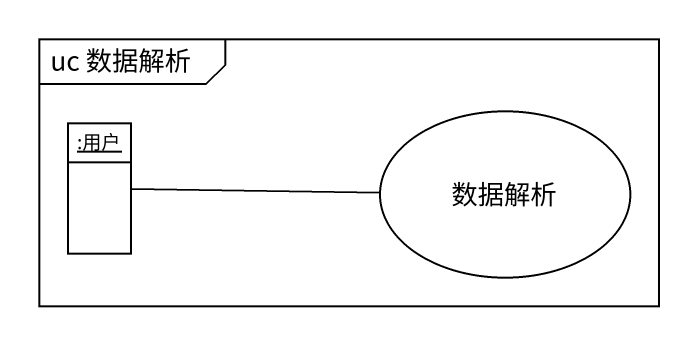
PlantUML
@startuml
mainframe uc 数据解析
allowmixing
hide circle
hide empty members
usecase 数据解析
object ":用户" as 用户
用户 -right- 数据解析
@enduml
